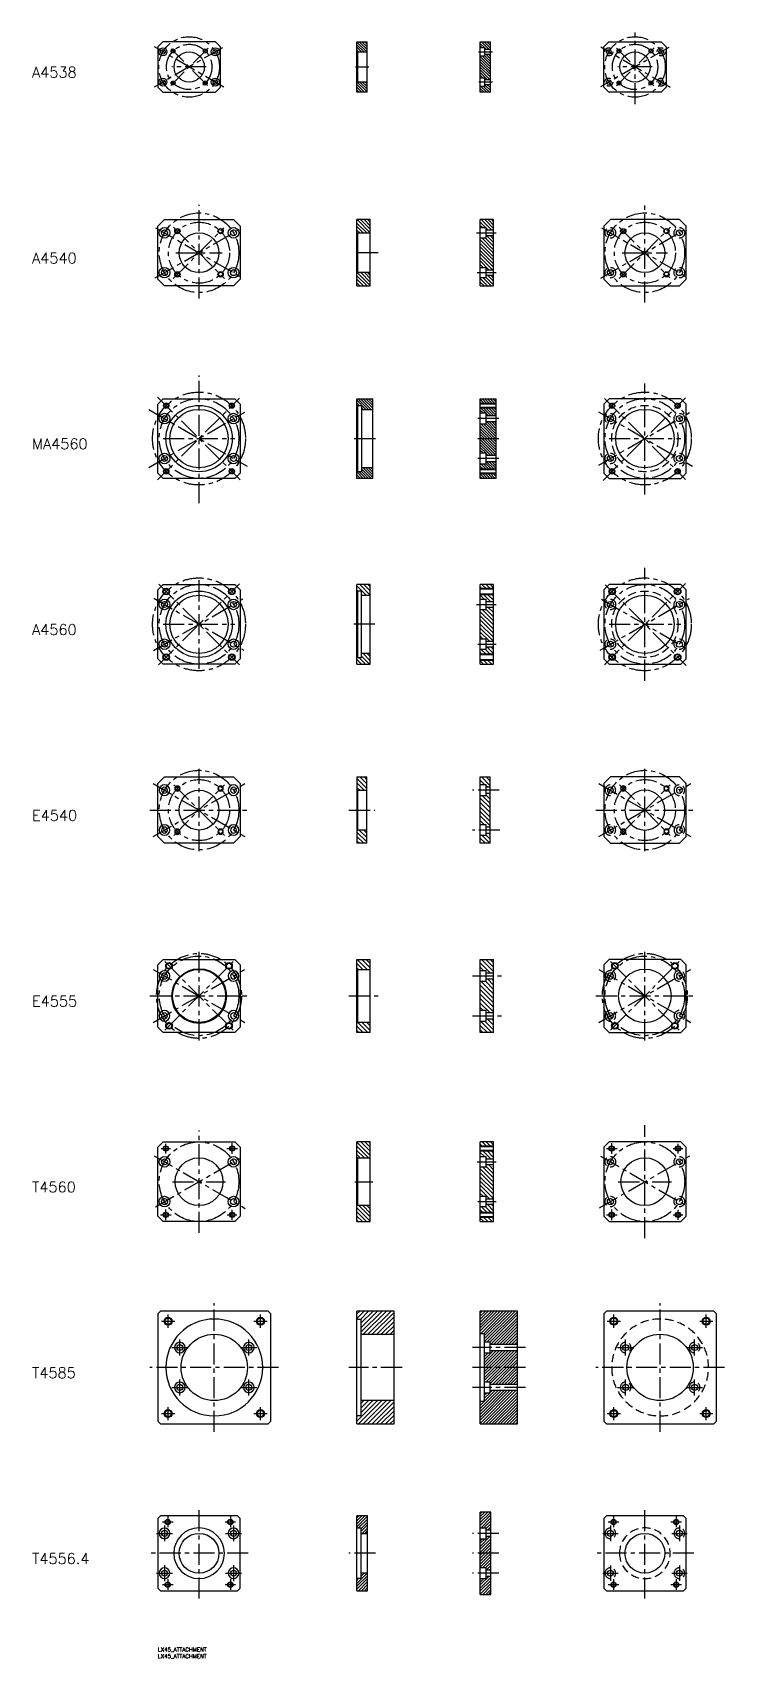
# Model space of a CAD drawing. Extents: x -94 to 427, y -8 to 1217.
import ezdxf

# ---------------------------------------------------------------- set-up
doc = ezdxf.new("R2010")
doc.units = 0
doc.header["$LTSCALE"] = 0.5
doc.linetypes.add('CENTER', pattern=[50.8, 31.75, -6.35, 6.35, -6.35])
doc.linetypes.add('DASHED', pattern=[19.05, 12.7, -6.35])
for name, color, linetype in [('MSM_CENTER', 1, 'CENTER'), ('MSM_CONTINUOUS', 7, 'CONTINUOUS'), ('MSM_DASHED', 4, 'DASHED'), ('MSM_NARROW', 5, 'CONTINUOUS'), ('MSM_PART_NUMBER', 7, 'CONTINUOUS')]:
    doc.layers.add(name, color=color, linetype=linetype)
doc.styles.get("Standard").update_dxf_attribs({"font": 'txt.shx', "height": 5, "bigfont": 'bigfont.shx'})

# ---------------------------------------------------------------- blocks, each defined once
blk = doc.blocks.new('*U149')
at = {"layer": 'MSM_PART_NUMBER'}
blk.add_text('LX45_ATTACHMENT', height=3, dxfattribs=at).set_placement((0, -3))
blk = doc.blocks.new('*U150')
at = {"layer": 'MSM_PART_NUMBER'}
blk.add_text('LX45_ATTACHMENT', height=3, dxfattribs=at).set_placement((0, -8))
blk = doc.blocks.new('*U151')
at = {"layer": 'MSM_PART_NUMBER'}
blk.add_text('A4538', height=8, dxfattribs=at).set_placement((-94.8, 1183))
blk = doc.blocks.new('*U152')
at = {"layer": 'MSM_PART_NUMBER'}
blk.add_text('A4540', height=8, dxfattribs=at).set_placement((-94.8, 1043))
blk = doc.blocks.new('*U153')
at = {"layer": 'MSM_PART_NUMBER'}
blk.add_text('MA4560', height=8, dxfattribs=at).set_placement((-94.8, 903))
blk = doc.blocks.new('*U154')
at = {"layer": 'MSM_PART_NUMBER'}
blk.add_text('E4540', height=8, dxfattribs=at).set_placement((-94.8, 623))
blk = doc.blocks.new('*U155')
at = {"layer": 'MSM_PART_NUMBER'}
blk.add_text('A4560', height=8, dxfattribs=at).set_placement((-94.8, 763))
blk = doc.blocks.new('*U156')
at = {"layer": 'MSM_PART_NUMBER'}
blk.add_text('E4555', height=8, dxfattribs=at).set_placement((-94.8, 483))
blk = doc.blocks.new('*U157')
at = {"layer": 'MSM_PART_NUMBER'}
blk.add_text('T4560', height=8, dxfattribs=at).set_placement((-94.8, 343))
blk = doc.blocks.new('*U158')
at = {"layer": 'MSM_PART_NUMBER'}
blk.add_text('T4585', height=8, dxfattribs=at).set_placement((-94.8, 203))
blk = doc.blocks.new('*U159')
at = {"layer": 'MSM_PART_NUMBER'}
blk.add_text('T4556.4', height=8, dxfattribs=at).set_placement((-94.8, 63))

msp = doc.modelspace()

# ---------------------------------------------------------------- linework, layer by layer
at = {"layer": 'MSM_CENTER'}
for p, q in [((359.6, 1163), (359.6, 1217)), ((48.6, 1205.5), (-2.8, 1175.8)), ((49.7, 1175.9), (-2.6, 1206.1)), ((37.8, 1205.2), (9.7, 1177.1)), ((37.4, 1177.1), (9.9, 1204.7)), ((241.5, 1202.4), (252.1, 1202.4)), ((385.1, 1205.7), (333.6, 1176)), ((386.4, 1175.5), (333.7, 1205.9)), ((374, 1205.4), (345.5, 1176.9)), ((373.8, 1176.8), (345.5, 1205.1)), ((36.5, 1191), (10.6, 1191)), ((148.9, 1191), (159.1, 1191)), ((372.5, 1191), (346.6, 1191)), ((252.1, 1179.6), (241.9, 1179.6)), ((31, 1016.5), (31, 1087)), ((367, 1013.5), (367, 1088.5)), ((-2, 1032), (62.8, 1069.4)), ((-1.8, 1069.9), (62.9, 1032.6)), ((11.5, 1031.5), (49.7, 1069.7)), ((11.8, 1070.2), (50.2, 1031.7)), ((240, 1066), (255, 1066)), ((333.7, 1031.8), (399.3, 1069.7)), ((334.2, 1069.9), (400.1, 1031.9)), ((347.7, 1070.2), (385.7, 1032.2)), ((347.7, 1031.7), (386.2, 1070.2)), ((13.5, 1051), (48.5, 1051)), ((166, 1051), (148, 1051)), ((350, 1051), (384, 1051)), ((240.5, 1036), (255, 1036)), ((31, 862.3), (31, 958.4)), ((367, 868.8), (367, 952.5)), ((-6.7, 932.8), (67.2, 890.1)), ((-0.2, 942.2), (62, 880)), ((-0.2, 879.8), (61.5, 941.5)), ((335.5, 879.5), (397.7, 941.8)), ((336.7, 941.2), (397.7, 880.2)), ((-6.7, 889.2), (65.5, 930.9)), ((257, 926), (240.5, 926)), ((332.1, 931.2), (402.8, 890.3)), ((332.2, 890.9), (400.7, 930.5)), ((4, 911), (58, 911)), ((148, 911), (164.3, 911)), ((241, 911), (257.3, 911)), ((340, 911), (394, 911)), ((257, 896), (240, 896)), ((367, 728.5), (367, 813.5)), ((0.5, 740.5), (61.5, 801.5)), ((0.8, 801.2), (61.5, 740.5)), ((31, 737.5), (31, 805)), ((336.5, 740.5), (397.7, 801.8)), ((337.2, 800.8), (398, 740)), ((-3.2, 751.3), (64.1, 790.1)), ((-3, 790.6), (64.7, 751.6)), ((240, 786), (255, 786)), ((333.2, 751.5), (400.6, 790.4)), ((334.2, 789.9), (399.7, 752.1)), ((4, 771), (58, 771)), ((163.6, 771), (145.3, 771)), ((340, 771), (394, 771)), ((241, 756), (255, 756)), ((31, 600), (31, 662)), ((367, 600), (367, 662)), ((-3.6, 651), (65.6, 611)), ((-3.6, 611), (65.6, 651)), ((11.9, 611.9), (50.1, 650.1)), ((11.9, 650.1), (50.1, 611.9)), ((332.4, 651), (401.6, 611)), ((332.4, 611), (401.6, 651)), ((347.9, 611.9), (386.1, 650.1)), ((347.9, 650.1), (386.1, 611.9)), ((257.2, 646), (237, 646)), ((-6, 631), (68, 631)), ((144, 631), (163.5, 631)), ((330, 631), (404, 631)), ((257.8, 616), (237, 616)), ((5.2, 465.2), (56.8, 516.8)), ((5.2, 516.8), (56.8, 465.2)), ((31, 457.5), (31, 524.5)), ((341.2, 516.8), (392.8, 465.2)), ((341.2, 465.2), (392.8, 516.8)), ((367, 457.5), (367, 524.5)), ((-3.6, 511), (65.6, 471)), ((-3.6, 471), (65.6, 511)), ((237, 506), (259, 506)), ((332.4, 471), (401.6, 511)), ((332.4, 511), (401.6, 471)), ((-6, 491), (68, 491)), ((144, 491), (166, 491)), ((330, 491), (404, 491)), ((237, 476), (259, 476)), ((367, 308.5), (367, 393.5)), ((31, 312.5), (31, 389.5)), ((56, 372), (56, 380)), ((342, 372), (342, 380)), ((-2.9, 370.6), (65.9, 330.8)), ((-1.8, 332.1), (63, 369.4)), ((2.4, 376), (9.6, 376)), ((6, 372.3), (6, 379.6)), ((52, 376), (60, 376)), ((332.7, 331.2), (400.9, 370.6)), ((333.6, 370.3), (399.5, 332.2)), ((338, 376), (346, 376)), ((388.3, 376), (395.6, 376)), ((392, 372.3), (392, 379.6)), ((240.5, 366), (255, 366)), ((11, 351), (51, 351)), ((148.5, 351), (162, 351)), ((347, 351), (387, 351)), ((241, 336), (255, 336)), ((2, 326), (10, 326)), ((6, 322), (6, 330)), ((52.3, 326), (59.6, 326)), ((56, 322.3), (56, 329.7)), ((338, 326), (346, 326)), ((342, 322), (342, 330)), ((388.3, 326), (395.6, 326)), ((392, 322.3), (392, 329.7)), ((42.5, 162.5), (42.5, 259.5)), ((378.5, 162.5), (378.5, 259.5)), ((2.7, 245.8), (12.7, 245.8)), ((7.7, 240.8), (7.7, 250.8)), ((72.3, 245.8), (82.3, 245.8)), ((77.3, 240.8), (77.3, 250.8)), ((338.7, 245.8), (348.7, 245.8)), ((343.7, 240.8), (343.7, 250.8)), ((408.3, 245.8), (418.3, 245.8)), ((413.3, 240.8), (413.3, 250.8)), ((10.5, 226), (22.5, 226)), ((16.5, 220), (16.5, 232)), ((62.5, 226), (74.5, 226)), ((68.5, 220), (68.5, 232)), ((277, 226), (237, 226)), ((346.5, 226), (358.5, 226)), ((352.5, 220), (352.5, 232)), ((398.5, 226), (410.5, 226)), ((404.5, 220), (404.5, 232)), ((91, 211), (-6, 211)), ((184, 211), (144, 211)), ((277, 211), (237, 211)), ((427, 211), (330, 211)), ((16.5, 190), (16.5, 202)), ((68.5, 190), (68.5, 202)), ((352.5, 190), (352.5, 202)), ((404.5, 190), (404.5, 202)), ((10.5, 196), (22.5, 196)), ((62.5, 196), (74.5, 196)), ((277, 196), (237, 196)), ((346.5, 196), (358.5, 196)), ((398.5, 196), (410.5, 196)), ((2.7, 176.2), (12.7, 176.2)), ((7.7, 171.2), (7.7, 181.2)), ((72.3, 176.2), (82.3, 176.2)), ((77.3, 171.2), (77.3, 181.2)), ((338.7, 176.2), (348.7, 176.2)), ((343.7, 171.2), (343.7, 181.2)), ((408.3, 176.2), (418.3, 176.2)), ((413.3, 171.2), (413.3, 181.2)), ((7.4, 98.6), (7.4, 90.6)), ((31, 36.8), (31, 105.2)), ((54.6, 98.6), (54.6, 90.6)), ((343.4, 98.6), (343.4, 90.6)), ((367, 36.8), (367, 105.2)), ((390.6, 98.6), (390.6, 90.6)), ((-1, 86), (11, 86)), ((3.4, 94.6), (11.4, 94.6)), ((5, 92), (5, 80)), ((50.6, 94.6), (58.6, 94.6)), ((51, 86), (63, 86)), ((57, 92), (57, 80)), ((257, 86), (237, 86)), ((335.2, 86), (346.8, 86)), ((339.4, 94.6), (347.4, 94.6)), ((341, 91.8), (341, 80.2)), ((386.6, 94.6), (394.6, 94.6)), ((387.2, 86), (398.8, 86)), ((393, 91.8), (393, 80.2)), ((68, 71), (-6, 71)), ((5, 62), (5, 50)), ((57, 62), (57, 50)), ((164, 71), (144, 71)), ((257, 71), (237, 71)), ((404, 71), (330, 71)), ((341, 61.8), (341, 50.2)), ((393, 61.8), (393, 50.2)), ((-1, 56), (11, 56)), ((7.4, 51.4), (7.4, 43.4)), ((51, 56), (63, 56)), ((54.6, 51.4), (54.6, 43.4)), ((257, 56), (237, 56)), ((335.2, 56), (346.8, 56)), ((343.4, 51.4), (343.4, 43.4)), ((387.2, 56), (398.8, 56)), ((390.6, 51.4), (390.6, 43.4)), ((3.4, 47.4), (11.4, 47.4)), ((50.6, 47.4), (58.6, 47.4)), ((339.4, 47.4), (347.4, 47.4)), ((386.6, 47.4), (394.6, 47.4))]:
    msp.add_line(p, q, dxfattribs=at)
for centre, radius in [((23.6, 1191), 22.8), ((359.6, 1191), 22.8), ((23.6, 1191), 17.1), ((359.6, 1191), 17.1), ((31, 1051), 30), ((367, 1051), 30), ((31, 1051), 23), ((367, 1051), 23), ((31, 911), 35), ((367, 911), 35), ((31, 911), 30), ((367, 911), 30), ((31, 771), 35), ((31, 771), 30), ((367, 771), 35), ((367, 771), 30), ((31, 631), 30), ((31, 631), 23), ((367, 631), 30), ((367, 631), 23), ((31, 491), 32), ((31, 491), 30), ((367, 491), 32), ((367, 491), 30), ((31, 351), 30), ((367, 351), 30)]:
    msp.add_circle(centre, radius, dxfattribs=at)
at = {"layer": 'MSM_CONTINUOUS'}
for p, q in [((0, 1206.2), (3.8, 1210)), ((0, 1206.2), (0, 1175.8)), ((43.3, 1210), (3.8, 1210)), ((43.3, 1210), (47.1, 1206.2)), ((47.1, 1175.8), (47.1, 1206.2)), ((150, 1172), (150, 1210)), ((150, 1210), (157.6, 1210)), ((150, 1202.8), (150.4, 1202.4)), ((150.4, 1202.4), (157.6, 1202.4)), ((150.4, 1202.4), (150.4, 1179.6)), ((157.6, 1172), (157.6, 1210)), ((243, 1172), (243, 1210)), ((243, 1210), (250.6, 1210)), ((246.4, 1205.4), (243, 1205.4)), ((246.4, 1199.4), (246.4, 1205.4)), ((250.6, 1204.1), (246.4, 1204.1)), ((250.6, 1172), (250.6, 1210)), ((336, 1206.2), (339.8, 1210)), ((336, 1175.8), (336, 1206.2)), ((339.8, 1210), (379.3, 1210)), ((379.3, 1210), (383.1, 1206.2)), ((383.1, 1206.2), (383.1, 1175.8)), ((243, 1199.4), (246.4, 1199.4)), ((246.4, 1200.7), (250.6, 1200.7)), ((150.4, 1179.6), (150, 1179.2)), ((157.6, 1179.6), (150.4, 1179.6)), ((246.4, 1182.6), (243, 1182.6)), ((243, 1176.6), (246.4, 1176.6)), ((246.4, 1176.6), (246.4, 1182.6)), ((250.6, 1181.3), (246.4, 1181.3)), ((246.4, 1177.9), (250.6, 1177.9)), ((3.8, 1172), (0, 1175.8)), ((3.8, 1172), (43.3, 1172)), ((47.1, 1175.8), (43.3, 1172)), ((157.6, 1172), (150, 1172)), ((250.6, 1172), (243, 1172)), ((339.8, 1172), (336, 1175.8)), ((379.3, 1172), (339.8, 1172)), ((383.1, 1175.8), (379.3, 1172)), ((5, 1076), (0, 1071)), ((0, 1031), (0, 1071)), ((5, 1076), (57, 1076)), ((62, 1071), (57, 1076)), ((62, 1071), (62, 1031)), ((150, 1026), (150, 1076)), ((160, 1076), (150, 1076)), ((150, 1066.5), (150.5, 1066)), ((150.5, 1066), (160, 1066)), ((150.5, 1066), (150.5, 1036)), ((160, 1026), (160, 1076)), ((253, 1076), (243, 1076)), ((243, 1026), (243, 1076)), ((243, 1070), (247.5, 1070)), ((247.5, 1062), (247.5, 1070)), ((247.5, 1068.2), (253, 1068.2)), ((253, 1026), (253, 1076)), ((341, 1076), (336, 1071)), ((336, 1071), (336, 1031)), ((393, 1076), (341, 1076)), ((398, 1071), (393, 1076)), ((398, 1031), (398, 1071)), ((247.5, 1062), (243, 1062)), ((253, 1063.8), (247.5, 1063.8)), ((0, 1031), (5, 1026)), ((57, 1026), (62, 1031)), ((150.5, 1036), (150, 1035.5)), ((160, 1036), (150.5, 1036)), ((243, 1040), (247.5, 1040)), ((247.5, 1032), (243, 1032)), ((247.5, 1032), (247.5, 1040)), ((247.5, 1038.2), (253, 1038.2)), ((253, 1033.8), (247.5, 1033.8)), ((336, 1031), (341, 1026)), ((393, 1026), (398, 1031)), ((57, 1026), (5, 1026)), ((150, 1026), (160, 1026)), ((243, 1026), (253, 1026)), ((341, 1026), (393, 1026)), ((4, 941), (0, 937)), ((0, 885), (0, 937)), ((4, 941), (58, 941)), ((62, 937), (58, 941)), ((62, 937), (62, 885)), ((150, 881), (150, 941)), ((150, 941), (162, 941)), ((150, 936.5), (150.5, 936)), ((150.5, 936), (153.5, 936)), ((150.5, 936), (150.5, 886)), ((153.5, 936), (153.5, 886)), ((153.5, 933), (162, 933)), ((162, 881), (162, 941)), ((243, 881), (243, 941)), ((243, 941), (255, 941)), ((255, 937.3), (243, 937.3)), ((255, 936.8), (243, 936.8)), ((243, 934.7), (255, 934.7)), ((243, 934.2), (255, 934.2)), ((255, 881), (255, 941)), ((340, 941), (336, 937)), ((336, 937), (336, 885)), ((394, 941), (340, 941)), ((398, 937), (394, 941)), ((398, 885), (398, 937)), ((247.5, 930), (243, 930)), ((243, 922), (247.5, 922)), ((247.5, 922), (247.5, 930)), ((255, 928.2), (247.5, 928.2)), ((247.5, 923.8), (255, 923.8)), ((247.5, 900), (243, 900)), ((247.5, 892), (247.5, 900)), ((255, 898.2), (247.5, 898.2)), ((0, 885), (4, 881)), ((58, 881), (62, 885)), ((150.5, 886), (150, 885.5)), ((153.5, 886), (150.5, 886)), ((162, 889), (153.5, 889)), ((243, 892), (247.5, 892)), ((255, 887.8), (243, 887.8)), ((255, 887.3), (243, 887.3)), ((243, 885.2), (255, 885.2)), ((243, 884.7), (255, 884.7)), ((247.5, 893.8), (255, 893.8)), ((336, 885), (340, 881)), ((394, 881), (398, 885)), ((58, 881), (4, 881)), ((162, 881), (150, 881)), ((255, 881), (243, 881)), ((340, 881), (394, 881)), ((4, 801), (0, 797)), ((0, 745), (0, 797)), ((4, 801), (58, 801)), ((62, 797), (58, 801)), ((62, 797), (62, 745)), ((150, 741), (150, 801)), ((160, 801), (150, 801)), ((150, 796.5), (150.5, 796)), ((160, 741), (160, 801)), ((243, 741), (243, 801)), ((253, 801), (243, 801)), ((253, 797.4), (243, 797.4)), ((253, 741), (253, 801)), ((340, 801), (336, 797)), ((336, 797), (336, 745)), ((394, 801), (340, 801)), ((398, 797), (394, 801)), ((398, 745), (398, 797)), ((150.5, 796), (150.5, 746)), ((153.5, 796), (150.5, 796)), ((153.5, 746), (153.5, 796)), ((153.5, 793), (160, 793)), ((243, 794.1), (253, 794.1)), ((243, 790), (247.5, 790)), ((247.5, 782), (247.5, 790)), ((247.5, 788.2), (253, 788.2)), ((247.5, 782), (243, 782)), ((253, 783.7), (247.5, 783.7)), ((243, 760), (247.5, 760)), ((247.5, 752), (247.5, 760)), ((160, 749), (153.5, 749)), ((247.5, 752), (243, 752)), ((253, 747.9), (243, 747.9)), ((247.5, 758.2), (253, 758.2)), ((253, 753.8), (247.5, 753.8)), ((0, 745), (4, 741)), ((58, 741), (4, 741)), ((58, 741), (62, 745)), ((150.5, 746), (150, 745.5)), ((150, 741), (160, 741)), ((150.5, 746), (153.5, 746)), ((243, 744.6), (253, 744.6)), ((243, 741), (253, 741)), ((336, 745), (340, 741)), ((340, 741), (394, 741)), ((394, 741), (398, 745)), ((5, 656), (0, 651)), ((0, 611), (0, 651)), ((5, 656), (57, 656)), ((62, 651), (57, 656)), ((62, 651), (62, 611)), ((150, 656), (157.5, 656)), ((150, 656), (150, 606)), ((157.5, 606), (157.5, 656)), ((243, 606), (243, 656)), ((243, 656), (250.5, 656)), ((247.5, 650), (243, 650)), ((247.5, 642), (247.5, 650)), ((250.5, 606), (250.5, 656)), ((341, 656), (336, 651)), ((336, 651), (336, 611)), ((393, 656), (341, 656)), ((398, 651), (393, 656)), ((398, 611), (398, 651)), ((150, 646.5), (150.5, 646)), ((150.5, 646), (150.5, 616)), ((150.5, 646), (157.5, 646)), ((243, 642), (247.5, 642)), ((250.5, 648.2), (247.5, 648.2)), ((247.5, 643.7), (250.5, 643.7)), ((150.5, 616), (150, 615.5)), ((157.5, 616), (150.5, 616)), ((247.5, 620), (243, 620)), ((247.5, 612), (247.5, 620)), ((250.5, 618.2), (247.5, 618.2)), ((247.5, 613.7), (250.5, 613.7)), ((0, 611), (5, 606)), ((57, 606), (5, 606)), ((57, 606), (62, 611)), ((157.5, 606), (150, 606)), ((243, 612), (247.5, 612)), ((250.5, 606), (243, 606)), ((336, 611), (341, 606)), ((341, 606), (393, 606)), ((393, 606), (398, 611)), ((4, 518.5), (0, 514.5)), ((4, 518.5), (58, 518.5)), ((62, 514.5), (58, 518.5)), ((150, 463.5), (150, 518.5)), ((150, 518.5), (160, 518.5)), ((160, 463.5), (160, 518.5)), ((243, 518.5), (253, 518.5)), ((243, 463.5), (243, 518.5)), ((253, 463.5), (253, 518.5)), ((340, 518.5), (336, 514.5)), ((394, 518.5), (340, 518.5)), ((398, 514.5), (394, 518.5)), ((0, 467.5), (0, 514.5)), ((62, 514.5), (62, 467.5)), ((150, 511.5), (150.5, 511)), ((150.5, 511), (150.5, 471)), ((150.5, 511), (160, 511)), ((247.5, 510), (243, 510)), ((247.5, 502), (247.5, 510)), ((253, 508.2), (247.5, 508.2)), ((247.5, 503.8), (253, 503.8)), ((336, 514.5), (336, 467.5)), ((398, 467.5), (398, 514.5)), ((243, 502), (247.5, 502)), ((247.5, 480), (243, 480)), ((247.5, 472), (247.5, 480)), ((253, 478.2), (247.5, 478.2)), ((0, 467.5), (4, 463.5)), ((58, 463.5), (62, 467.5)), ((150.5, 471), (150, 470.5)), ((160, 471), (150.5, 471)), ((243, 472), (247.5, 472)), ((247.5, 473.7), (253, 473.7)), ((336, 467.5), (340, 463.5)), ((394, 463.5), (398, 467.5)), ((58, 463.5), (4, 463.5)), ((160, 463.5), (150, 463.5)), ((253, 463.5), (243, 463.5)), ((340, 463.5), (394, 463.5)), ((4, 381), (0, 377)), ((4, 381), (58, 381)), ((62, 377), (58, 381)), ((150, 321), (150, 381)), ((160, 381), (150, 381)), ((160, 321), (160, 381)), ((253, 381), (243, 381)), ((243, 321), (243, 381)), ((253, 321), (253, 381)), ((340, 381), (336, 377)), ((394, 381), (340, 381)), ((398, 377), (394, 381)), ((0, 325), (0, 377)), ((62, 377), (62, 325)), ((150, 369.5), (150.5, 369)), ((150.5, 369), (160, 369)), ((150.5, 369), (150.5, 333)), ((253, 377.3), (243, 377.3)), ((243, 374.7), (253, 374.7)), ((243, 370), (247.5, 370)), ((247.5, 362), (247.5, 370)), ((247.5, 368.2), (253, 368.2)), ((336, 377), (336, 325)), ((398, 325), (398, 377)), ((247.5, 362), (243, 362)), ((253, 363.7), (247.5, 363.7)), ((150.5, 333), (150, 332.5)), ((160, 333), (150.5, 333)), ((243, 340), (247.5, 340)), ((247.5, 332), (243, 332)), ((247.5, 332), (247.5, 340)), ((247.5, 338.2), (253, 338.2)), ((253, 333.7), (247.5, 333.7)), ((0, 325), (4, 321)), ((58, 321), (4, 321)), ((58, 321), (62, 325)), ((150, 321), (160, 321)), ((253, 327.3), (243, 327.3)), ((243, 324.7), (253, 324.7)), ((243, 321), (253, 321)), ((336, 325), (340, 321)), ((340, 321), (394, 321)), ((394, 321), (398, 325)), ((2, 253.5), (0, 251.5)), ((0, 251.5), (0, 170.5)), ((83, 253.5), (2, 253.5)), ((85, 251.5), (83, 253.5)), ((85, 170.5), (85, 251.5)), ((178, 253.5), (150, 253.5)), ((150, 168.5), (150, 253.5)), ((150, 247.5), (153, 247.5)), ((153, 247.5), (153, 174.5)), ((178, 168.5), (178, 253.5)), ((271, 253.5), (243, 253.5)), ((243, 168.5), (243, 253.5)), ((271, 168.5), (271, 253.5)), ((338, 253.5), (336, 251.5)), ((336, 251.5), (336, 170.5)), ((419, 253.5), (338, 253.5)), ((421, 251.5), (419, 253.5)), ((421, 170.5), (421, 251.5)), ((153, 236), (178, 236)), ((243, 236.7), (246, 236.7)), ((246, 236.7), (246, 185.3)), ((250.5, 230), (246, 230)), ((246, 222), (250.5, 222)), ((250.5, 222), (250.5, 230)), ((271, 228.2), (250.5, 228.2)), ((250.5, 223.8), (271, 223.8)), ((250.5, 200), (246, 200)), ((250.5, 192), (250.5, 200)), ((271, 198.2), (250.5, 198.2)), ((178, 186), (153, 186)), ((246, 185.3), (243, 185.3)), ((246, 192), (250.5, 192)), ((250.5, 193.8), (271, 193.8)), ((153, 174.5), (150, 174.5)), ((0, 170.5), (2, 168.5)), ((2, 168.5), (83, 168.5)), ((83, 168.5), (85, 170.5)), ((150, 168.5), (178, 168.5)), ((243, 168.5), (271, 168.5)), ((336, 170.5), (338, 168.5)), ((338, 168.5), (419, 168.5)), ((419, 168.5), (421, 170.5)), ((2, 99.2), (0, 97.2)), ((60, 99.2), (2, 99.2)), ((62, 97.2), (60, 99.2)), ((150, 42.8), (150, 99.2)), ((158, 99.2), (150, 99.2)), ((158, 42.8), (158, 99.2)), ((243, 40), (243, 102)), ((251, 102), (243, 102)), ((251, 40), (251, 102)), ((338, 99.2), (336, 97.2)), ((396, 99.2), (338, 99.2)), ((398, 97.2), (396, 99.2)), ((0, 97.2), (0, 44.8)), ((62, 44.8), (62, 97.2)), ((150, 90.1), (153, 90.1)), ((153, 90.1), (153, 51.9)), ((153, 86), (158, 86)), ((247.5, 90), (243, 90)), ((247.5, 82), (247.5, 90)), ((251, 88.3), (247.5, 88.3)), ((336, 97.2), (336, 44.8)), ((398, 44.8), (398, 97.2)), ((243, 82), (247.5, 82)), ((247.5, 83.8), (251, 83.8)), ((153, 51.9), (150, 51.9)), ((158, 56), (153, 56)), ((247.5, 60), (243, 60)), ((243, 52), (247.5, 52)), ((247.5, 52), (247.5, 60)), ((251, 58.3), (247.5, 58.3)), ((247.5, 53.8), (251, 53.8)), ((0, 44.8), (2, 42.8)), ((2, 42.8), (60, 42.8)), ((60, 42.8), (62, 44.8)), ((150, 42.8), (158, 42.8)), ((243, 40), (251, 40)), ((336, 44.8), (338, 42.8)), ((338, 42.8), (396, 42.8)), ((396, 42.8), (398, 44.8))]:
    msp.add_line(p, q, dxfattribs=at)
for centre, radius in [((3.8, 1202.4), 3.04), ((3.8, 1202.4), 1.71), ((11.5, 1203.1), 1.23), ((23.6, 1191), 11.4), ((35.7, 1203.1), 1.23), ((43.3, 1202.4), 3.04), ((43.3, 1202.4), 1.71), ((339.8, 1202.4), 1.71), ((347.5, 1203.1), 1.23), ((359.6, 1191), 11.4), ((371.7, 1203.1), 1.23), ((379.3, 1202.4), 1.71), ((3.8, 1179.6), 3.04), ((3.8, 1179.6), 1.71), ((11.5, 1178.9), 1.23), ((35.7, 1178.9), 1.23), ((43.3, 1179.6), 3.04), ((43.3, 1179.6), 1.71), ((339.8, 1179.6), 1.71), ((347.5, 1178.9), 1.23), ((371.7, 1178.9), 1.23), ((379.3, 1179.6), 1.71), ((5, 1066), 4), ((5, 1066), 2.25), ((14.7, 1067.3), 1.62), ((31, 1051), 15), ((47.3, 1067.3), 1.62), ((57, 1066), 4), ((57, 1066), 2.25), ((341, 1066), 2.25), ((350.7, 1067.3), 1.62), ((367, 1051), 15), ((383.3, 1067.3), 1.62), ((393, 1066), 2.25), ((5, 1036), 4), ((5, 1036), 2.25), ((14.7, 1034.7), 1.62), ((47.3, 1034.7), 1.62), ((57, 1036), 4), ((57, 1036), 2.25), ((341, 1036), 2.25), ((350.7, 1034.7), 1.62), ((383.3, 1034.7), 1.62), ((393, 1036), 2.25), ((6.3, 935.7), 1.62), ((31, 911), 25), ((31, 911), 22), ((55.7, 935.7), 1.62), ((342.3, 935.7), 1.62), ((367, 911), 22), ((391.7, 935.7), 1.62), ((5, 926), 4), ((5, 926), 2.25), ((57, 926), 4), ((57, 926), 2.25), ((341, 926), 2.25), ((393, 926), 2.25), ((5, 896), 4), ((5, 896), 2.25), ((57, 896), 4), ((57, 896), 2.25), ((341, 896), 2.25), ((393, 896), 2.25), ((6.3, 886.3), 1.62), ((55.7, 886.3), 1.62), ((342.3, 886.3), 1.62), ((391.7, 886.3), 1.62), ((6.3, 795.7), 2.07), ((55.7, 795.7), 2.07), ((342.3, 795.7), 2.07), ((391.7, 795.7), 2.07), ((5, 786), 4), ((5, 786), 2.25), ((31, 771), 25), ((31, 771), 22), ((57, 786), 4), ((57, 786), 2.25), ((341, 786), 2.25), ((367, 771), 22), ((393, 786), 2.25), ((5, 756), 4), ((57, 756), 4), ((5, 756), 2.25), ((6.3, 746.3), 2.07), ((55.7, 746.3), 2.07), ((57, 756), 2.25), ((341, 756), 2.25), ((342.3, 746.3), 2.07), ((391.7, 746.3), 2.07), ((393, 756), 2.25), ((14.7, 647.3), 1.62), ((31, 631), 15), ((47.3, 647.3), 1.62), ((350.7, 647.3), 1.62), ((383.3, 647.3), 1.62), ((14.7, 614.7), 1.62), ((47.3, 614.7), 1.62), ((350.7, 614.7), 1.62), ((383.3, 614.7), 1.62), ((8.4, 513.6), 2.07), ((53.6, 513.6), 2.07), ((344.4, 513.6), 2.07), ((389.6, 513.6), 2.07), ((31.1, 490.9), 20.6), ((31, 491), 20), ((8.4, 468.4), 2.07), ((53.6, 468.4), 2.07), ((344.4, 468.4), 2.07), ((389.6, 468.4), 2.07), ((5, 366), 4), ((5, 366), 2.25), ((6, 376), 1.62), ((31, 351), 18), ((57, 366), 4), ((56, 376), 1.62), ((57, 366), 2.25), ((341, 366), 2.25), ((342, 376), 1.62), ((367, 351), 18), ((392, 376), 1.62), ((393, 366), 2.25), ((5, 336), 4), ((5, 336), 2.25), ((57, 336), 4), ((57, 336), 2.25), ((341, 336), 2.25), ((393, 336), 2.25), ((6, 326), 1.62), ((56, 326), 1.62), ((342, 326), 1.62), ((392, 326), 1.62), ((7.7, 245.8), 2.46), ((77.3, 245.8), 2.46), ((343.7, 245.8), 2.46), ((413.3, 245.8), 2.46), ((42.5, 211), 25), ((378.5, 211), 25), ((16.5, 226), 2.25), ((68.5, 226), 2.25), ((352.5, 226), 2.25), ((404.5, 226), 2.25), ((16.5, 196), 2.25), ((68.5, 196), 2.25), ((352.5, 196), 2.25), ((404.5, 196), 2.25), ((7.7, 176.2), 2.46), ((77.3, 176.2), 2.46), ((343.7, 176.2), 2.46), ((413.3, 176.2), 2.46), ((5, 86), 2.25), ((7.4, 94.6), 1.62), ((31, 71), 15), ((54.6, 94.6), 1.62), ((57, 86), 2.25), ((341, 86), 2.25), ((343.4, 94.6), 1.62), ((367, 71), 15), ((390.6, 94.6), 1.62), ((393, 86), 2.25), ((5, 56), 2.25), ((7.4, 47.4), 1.62), ((54.6, 47.4), 1.62), ((57, 56), 2.25), ((341, 56), 2.25), ((343.4, 47.4), 1.62), ((390.6, 47.4), 1.62), ((393, 56), 2.25)]:
    msp.add_circle(centre, radius, dxfattribs=at)
at = {"layer": 'MSM_CONTINUOUS', "extrusion": (0, 0, -1)}
for centre, radius in [((-5, 646), 4), ((-57, 646), 4), ((-5, 646), 2.25), ((-57, 646), 2.25), ((-341, 646), 2.25), ((-367, 631), 15), ((-393, 646), 2.25), ((-5, 616), 4), ((-5, 616), 2.25), ((-57, 616), 4), ((-57, 616), 2.25), ((-341, 616), 2.25), ((-393, 616), 2.25), ((-5, 506), 4), ((-5, 506), 2.25), ((-57, 506), 4), ((-57, 506), 2.25), ((-341, 506), 2.25), ((-367, 491), 20), ((-393, 506), 2.25), ((-5, 476), 4), ((-5, 476), 2.25), ((-57, 476), 4), ((-57, 476), 2.25), ((-341, 476), 2.25), ((-393, 476), 2.25), ((-42.5, 211), 36.5), ((-16.5, 226), 4), ((-68.5, 226), 4), ((-16.5, 196), 4), ((-68.5, 196), 4), ((-5, 86), 4), ((-31, 71), 19.1), ((-57, 86), 4), ((-5, 56), 4), ((-57, 56), 4)]:
    msp.add_circle(centre, radius, dxfattribs=at)
at = {"layer": 'MSM_DASHED'}
for centre, radius in [((339.8, 1202.4), 3.04), ((379.3, 1202.4), 3.04), ((339.8, 1179.6), 3.04), ((379.3, 1179.6), 3.04), ((341, 1066), 4), ((393, 1066), 4), ((341, 1036), 4), ((393, 1036), 4), ((367, 911), 25), ((341, 926), 4), ((393, 926), 4), ((341, 896), 4), ((393, 896), 4), ((341, 786), 4), ((367, 771), 25), ((393, 786), 4), ((341, 756), 4), ((393, 756), 4), ((341, 366), 4), ((393, 366), 4), ((341, 336), 4), ((393, 336), 4)]:
    msp.add_circle(centre, radius, dxfattribs=at)
at = {"layer": 'MSM_DASHED', "extrusion": (0, 0, -1)}
for centre, radius in [((-341, 646), 4), ((-393, 646), 4), ((-341, 616), 4), ((-393, 616), 4), ((-341, 506), 4), ((-393, 506), 4), ((-341, 476), 4), ((-393, 476), 4), ((-378.5, 211), 36.5), ((-352.5, 226), 4), ((-404.5, 226), 4), ((-352.5, 196), 4), ((-404.5, 196), 4), ((-341, 86), 4), ((-367, 71), 19.1), ((-393, 86), 4), ((-341, 56), 4), ((-393, 56), 4)]:
    msp.add_circle(centre, radius, dxfattribs=at)
at = {"layer": 'MSM_NARROW'}
for p, q in [((157.4, 1202.4), (150, 1209.8)), ((155.4, 1202.4), (150, 1207.8)), ((153.4, 1202.4), (150, 1205.8)), ((151.4, 1202.4), (150, 1203.8)), ((157.6, 1204.2), (151.8, 1210)), ((157.6, 1206.2), (153.8, 1210)), ((157.6, 1208.2), (155.8, 1210)), ((246.4, 1205.4), (243, 1208.8)), ((244.4, 1205.4), (243, 1206.8)), ((249.7, 1204.1), (243.8, 1210)), ((250.6, 1205.2), (245.8, 1210)), ((247.7, 1204.1), (246.4, 1205.4)), ((250.6, 1207.2), (247.8, 1210)), ((250.6, 1209.2), (249.8, 1210)), ((250.6, 1191.2), (243, 1198.8)), ((250.6, 1189.2), (243, 1196.8)), ((250.6, 1187.2), (243, 1194.8)), ((250.6, 1185.2), (243, 1192.8)), ((250.6, 1183.2), (243, 1190.8)), ((250.5, 1181.3), (243, 1188.8)), ((250.6, 1193.2), (244.4, 1199.4)), ((250.6, 1195.2), (246.4, 1199.4)), ((250.6, 1197.2), (247.1, 1200.7)), ((250.6, 1199.2), (249.1, 1200.7)), ((155.8, 1172), (150, 1177.7)), ((157.6, 1172.2), (150.3, 1179.5)), ((157.6, 1174.2), (152.2, 1179.6)), ((157.6, 1176.2), (154.2, 1179.6)), ((157.6, 1178.2), (156.2, 1179.6)), ((248.5, 1181.3), (243, 1186.8)), ((245.1, 1182.6), (243, 1184.8)), ((243.1, 1182.6), (243, 1182.8)), ((247.8, 1172), (243.2, 1176.6)), ((249.8, 1172), (245.2, 1176.6)), ((246.5, 1181.3), (246.4, 1181.3)), ((250.6, 1173.2), (246.4, 1177.3)), ((250.6, 1175.2), (247.9, 1177.9)), ((250.6, 1177.2), (249.9, 1177.9)), ((153.8, 1172), (150, 1175.7)), ((151.8, 1172), (150, 1173.7)), ((245.8, 1172), (243, 1174.8)), ((243.8, 1172), (243, 1172.8)), ((157.4, 1066), (150, 1073.4)), ((154.7, 1066), (150, 1070.7)), ((152.1, 1066), (150, 1068.1)), ((160, 1066.1), (150.1, 1076)), ((160, 1068.7), (152.7, 1076)), ((160, 1071.4), (155.4, 1076)), ((160, 1074), (158, 1076)), ((247, 1070), (243, 1074)), ((244.3, 1070), (243, 1071.3)), ((251.4, 1068.2), (243.6, 1076)), ((253, 1069.3), (246.3, 1076)), ((248.7, 1068.2), (247.5, 1069.5)), ((253, 1071.9), (248.9, 1076)), ((253, 1074.6), (251.6, 1076)), ((253, 1050.7), (243, 1060.7)), ((253, 1048), (243, 1058)), ((253, 1045.4), (243, 1055.4)), ((253, 1053.3), (244.3, 1062)), ((253, 1056), (247, 1062)), ((253, 1058.7), (247.9, 1063.8)), ((253, 1061.3), (250.6, 1063.8)), ((253, 1042.7), (243, 1052.7)), ((253, 1040.1), (243, 1050.1)), ((252.2, 1038.2), (243, 1047.4)), ((249.5, 1038.2), (243, 1044.8)), ((245.1, 1040), (243, 1042.1)), ((157.6, 1026), (150, 1033.6)), ((155, 1026), (150, 1031)), ((160, 1026.3), (150.4, 1035.9)), ((160, 1028.9), (152.9, 1036)), ((160, 1031.6), (155.6, 1036)), ((160, 1034.2), (158.2, 1036)), ((248.5, 1026), (243, 1031.5)), ((251.2, 1026), (245.2, 1032)), ((253, 1026.8), (247.5, 1032.3)), ((253, 1029.5), (248.7, 1033.8)), ((253, 1032.1), (251.4, 1033.8)), ((152.3, 1026), (150, 1028.3)), ((245.9, 1026), (243, 1028.9)), ((243.2, 1026), (243, 1026.2)), ((156.8, 933), (150, 939.8)), ((151.8, 936), (150, 937.8)), ((158.8, 933), (150.8, 941)), ((160.8, 933), (152.8, 941)), ((154.8, 933), (153.5, 934.3)), ((162, 933.8), (154.8, 941)), ((162, 935.8), (156.8, 941)), ((162, 937.8), (158.8, 941)), ((162, 939.8), (160.8, 941)), ((246.5, 936.8), (243, 940.3)), ((244.5, 936.8), (243, 938.3)), ((247.3, 930), (243, 934.3)), ((245.3, 930), (243, 932.3)), ((248.5, 936.8), (244.3, 941)), ((251.1, 928.2), (244.6, 934.7)), ((250.5, 936.8), (246.3, 941)), ((253.1, 928.2), (246.6, 934.7)), ((252.5, 936.8), (248.3, 941)), ((255, 928.3), (248.6, 934.7)), ((254.5, 936.8), (250.3, 941)), ((255, 930.3), (250.6, 934.7)), ((255, 938.3), (252.3, 941)), ((255, 932.3), (252.6, 934.7)), ((255, 940.4), (254.4, 941)), ((255, 934.3), (254.6, 934.7)), ((243.3, 930), (243, 930.3)), ((255, 908.3), (243, 920.3)), ((255, 910.3), (243.3, 922)), ((255, 912.3), (245.3, 922)), ((255, 914.3), (247.3, 922)), ((249.1, 928.2), (247.5, 929.8)), ((255, 916.3), (247.6, 923.8)), ((255, 918.3), (249.6, 923.8)), ((255, 920.3), (251.6, 923.8)), ((255, 922.3), (253.6, 923.8)), ((255, 906.3), (243, 918.3)), ((255, 904.3), (243, 916.3)), ((255, 902.3), (243, 914.3)), ((255, 900.3), (243, 912.3)), ((255, 898.3), (243, 910.3)), ((253, 898.2), (243, 908.3)), ((251, 898.2), (243, 906.3)), ((247.3, 900), (243, 904.3)), ((245.3, 900), (243, 902.3)), ((243.3, 900), (243, 900.3)), ((249, 898.2), (247.5, 899.8)), ((152.7, 881), (150, 883.7)), ((154.7, 881), (150.1, 885.6)), ((156.7, 881), (151.7, 886)), ((160.7, 881), (153.5, 888.2)), ((158.7, 881), (153.5, 886.2)), ((162, 881.7), (154.7, 889)), ((162, 883.7), (156.7, 889)), ((162, 885.7), (158.7, 889)), ((162, 887.7), (160.7, 889)), ((246, 887.3), (243, 890.3)), ((244, 887.3), (243, 888.3)), ((246.3, 881), (243, 884.3)), ((244.3, 881), (243, 882.3)), ((248, 887.3), (243.3, 892)), ((248.3, 881), (244.1, 885.2)), ((250, 887.3), (245.3, 892)), ((250.3, 881), (246.1, 885.2)), ((252, 887.3), (247.3, 892)), ((254, 887.3), (247.5, 893.8)), ((252.3, 881), (248.1, 885.2)), ((255, 888.3), (249.5, 893.8)), ((254.3, 881), (250.1, 885.2)), ((255, 890.3), (251.5, 893.8)), ((255, 882.3), (252.1, 885.2)), ((255, 892.3), (253.5, 893.8)), ((255, 884.3), (254.1, 885.2)), ((150.7, 881), (150, 881.7)), ((157, 793), (150, 800)), ((150.9, 796), (150, 796.9)), ((160, 793.1), (152.1, 801)), ((160, 796.2), (155.2, 801)), ((160, 799.3), (158.3, 801)), ((244.7, 797.4), (243, 799.1)), ((253, 797.9), (243, 797.9)), ((247.8, 797.4), (244.2, 801)), ((250.9, 797.4), (247.3, 801)), ((253, 798.4), (250.4, 801)), ((153.9, 793), (153.5, 793.4)), ((243, 793.6), (253, 793.6)), ((245.9, 790), (243, 792.9)), ((250.7, 788.2), (244.9, 794.1)), ((247.6, 788.2), (247.5, 788.4)), ((253, 789.1), (248, 794.1)), ((253, 792.2), (251.1, 794.1)), ((253, 770.5), (243, 780.5)), ((253, 767.4), (243, 777.4)), ((253, 764.3), (243, 774.3)), ((253, 773.6), (244.6, 782)), ((253, 776.7), (247.5, 782.2)), ((253, 779.8), (249, 783.7)), ((253, 782.9), (252.1, 783.7)), ((253, 761.2), (243, 771.2)), ((252.9, 758.2), (243, 768.1)), ((249.8, 758.2), (243, 765)), ((245, 760), (243, 762)), ((160, 743.6), (154.6, 749)), ((160, 746.7), (157.7, 749)), ((244.7, 747.9), (243, 749.6)), ((253, 748.4), (243, 748.4)), ((247.8, 747.9), (243.7, 752)), ((250.9, 747.9), (246.8, 752)), ((253, 748.9), (248.1, 753.8)), ((253, 752), (251.2, 753.8)), ((153.4, 741), (150, 744.4)), ((150.3, 741), (150, 741.3)), ((156.4, 741), (151.4, 746)), ((159.5, 741), (153.5, 747)), ((243, 744.1), (253, 744.1)), ((245.4, 741), (243, 743.4)), ((248.5, 741), (244.9, 744.6)), ((251.6, 741), (248, 744.6)), ((253, 742.7), (251.1, 744.6)), ((157.5, 647.4), (150, 654.9)), ((155.5, 646), (150, 651.5)), ((157.5, 650.8), (152.3, 656)), ((157.5, 654.1), (155.6, 656)), ((246.5, 650), (243, 653.5)), ((243.2, 650), (243, 650.2)), ((250.5, 649.4), (243.9, 656)), ((250.5, 652.8), (247.3, 656)), ((152.1, 646), (150, 648.1)), ((250.5, 632.6), (243, 640.1)), ((250.5, 635.9), (244.4, 642)), ((248.3, 648.2), (247.5, 649)), ((250.5, 639.3), (247.5, 642.3)), ((250.5, 642.7), (249.4, 643.7)), ((250.5, 629.2), (243, 636.7)), ((250.5, 625.8), (243, 633.3)), ((250.5, 622.5), (243, 630)), ((250.5, 619.1), (243, 626.6)), ((157.5, 607), (150, 614.5)), ((157.5, 610.3), (151.8, 616)), ((157.5, 613.7), (155.2, 616)), ((246.2, 620), (243, 623.2)), ((248, 618.2), (247.5, 618.7)), ((250.5, 612.4), (249.1, 613.7)), ((155.1, 606), (150, 611.1)), ((151.7, 606), (150, 607.7)), ((246.8, 606), (243, 609.8)), ((243.4, 606), (243, 606.4)), ((250.1, 606), (244.1, 612)), ((250.5, 609), (247.5, 612)), ((154.4, 511), (150, 515.4)), ((157.8, 511), (150.3, 518.5)), ((160, 512.2), (153.7, 518.5)), ((160, 515.5), (157, 518.5)), ((250.7, 508.2), (243, 515.9)), ((253, 509.3), (243.8, 518.5)), ((253, 512.7), (247.2, 518.5)), ((253, 516), (250.5, 518.5)), ((151.1, 511), (150, 512.1)), ((245.6, 510), (243, 512.6)), ((253, 499.2), (248.5, 503.8)), ((253, 502.6), (251.8, 503.8)), ((253, 489.1), (243, 499.1)), ((253, 485.7), (243, 495.7)), ((253, 482.4), (243, 492.4)), ((253, 492.5), (243.5, 502)), ((253, 495.8), (246.8, 502)), ((253, 479), (243, 489)), ((250.4, 478.2), (243, 485.6)), ((245.3, 480), (243, 482.3)), ((154.8, 463.5), (150, 468.3)), ((158.1, 463.5), (150.6, 471)), ((160, 465), (154, 471)), ((160, 468.4), (157.4, 471)), ((248.3, 463.5), (243, 468.8)), ((251.7, 463.5), (243.2, 472)), ((253, 465.5), (246.5, 472)), ((253, 468.9), (248.1, 473.7)), ((253, 472.3), (251.5, 473.7)), ((151.4, 463.5), (150, 464.9)), ((244.9, 463.5), (243, 465.4)), ((160, 370.8), (150, 380.8)), ((160, 373.9), (152.9, 381)), ((160, 376.9), (155.9, 381)), ((160, 380), (159, 381)), ((248.1, 377.3), (244.4, 381)), ((251.2, 377.3), (247.5, 381)), ((253, 378.6), (250.6, 381)), ((158.7, 369), (150, 377.7)), ((155.6, 369), (150, 374.6)), ((152.5, 369), (150, 371.5)), ((245, 377.3), (243, 379.3)), ((253, 377.7), (243, 377.7)), ((243, 374.3), (253, 374.3)), ((246.1, 370), (243, 373.1)), ((243, 370), (243, 370)), ((251, 368.2), (244.5, 374.7)), ((247.9, 368.2), (247.5, 368.6)), ((253, 369.3), (247.6, 374.7)), ((253, 372.4), (250.7, 374.7)), ((253, 350.7), (243, 360.7)), ((253, 347.6), (243, 357.6)), ((253, 353.8), (244.8, 362)), ((253, 356.9), (247.5, 362.4)), ((253, 360), (249.3, 363.7)), ((253, 363.1), (252.4, 363.7)), ((253, 344.5), (243, 354.5)), ((253, 341.5), (243, 351.5)), ((253, 338.4), (243, 348.4)), ((250, 338.2), (243, 345.3)), ((160, 321.3), (150, 331.3)), ((160, 324.4), (151.4, 333)), ((160, 327.4), (154.4, 333)), ((160, 330.5), (157.5, 333)), ((245.2, 340), (243, 342.2)), ((248.6, 327.3), (243.9, 332)), ((251.7, 327.3), (247, 332)), ((253, 329.1), (248.3, 333.7)), ((253, 332.2), (251.4, 333.7)), ((157.2, 321), (150, 328.2)), ((154.1, 321), (150, 325.1)), ((151, 321), (150, 322)), ((245.5, 327.3), (243, 329.8)), ((253, 327.7), (243, 327.7)), ((243, 324.3), (253, 324.3)), ((245.6, 321), (243, 323.6)), ((248.7, 321), (245, 324.7)), ((251.8, 321), (248.1, 324.7)), ((253, 322.9), (251.2, 324.7)), ((150, 251.4), (152.1, 253.5)), ((150, 248), (155.5, 253.5)), ((152.9, 247.5), (158.8, 253.5)), ((153, 244.3), (162.2, 253.5)), ((153, 240.9), (165.6, 253.5)), ((153, 237.6), (168.9, 253.5)), ((154.8, 236), (172.3, 253.5)), ((158.2, 236), (175.7, 253.5)), ((161.5, 236), (178, 252.5)), ((164.9, 236), (178, 249.1)), ((168.3, 236), (178, 245.7)), ((243, 252), (244.5, 253.5)), ((243, 249.7), (246.8, 253.5)), ((243, 247.5), (249, 253.5)), ((243, 245.2), (251.3, 253.5)), ((243, 243), (253.5, 253.5)), ((243, 240.8), (255.7, 253.5)), ((243, 238.5), (258, 253.5)), ((243.4, 236.7), (260.2, 253.5)), ((245.6, 236.7), (262.5, 253.5)), ((246, 234.8), (264.7, 253.5)), ((246, 232.5), (267, 253.5)), ((246, 230.3), (269.2, 253.5)), ((248, 230), (271, 253)), ((250.2, 230), (271, 250.8)), ((250.7, 228.2), (271, 248.5)), ((252.9, 228.2), (271, 246.3)), ((171.6, 236), (178, 242.4)), ((175, 236), (178, 239)), ((255.2, 228.2), (271, 244.1)), ((257.4, 228.2), (271, 241.8)), ((259.7, 228.2), (271, 239.6)), ((261.9, 228.2), (271, 237.3)), ((264.2, 228.2), (271, 235.1)), ((266.4, 228.2), (271, 232.8)), ((246, 216.8), (252.9, 223.8)), ((246, 214.6), (255.2, 223.8)), ((246, 212.3), (257.4, 223.8)), ((246, 221.3), (246.7, 222)), ((246, 219.1), (248.9, 222)), ((246.9, 211), (259.7, 223.8)), ((249.2, 211), (261.9, 223.8)), ((250.5, 223.6), (250.7, 223.8)), ((251.4, 211), (264.2, 223.8)), ((253.7, 211), (266.4, 223.8)), ((255.9, 211), (268.7, 223.8)), ((258.1, 211), (270.9, 223.8)), ((260.4, 211), (271, 221.6)), ((268.7, 228.2), (271, 230.6)), ((270.9, 228.2), (271, 228.3)), ((246, 210.1), (246.9, 211)), ((246, 207.8), (249.2, 211)), ((246, 205.6), (251.4, 211)), ((246, 203.3), (253.7, 211)), ((246, 201.1), (255.9, 211)), ((247.1, 200), (258.1, 211)), ((249.4, 200), (260.4, 211)), ((250.5, 198.9), (262.6, 211)), ((252.1, 198.2), (264.9, 211)), ((254.4, 198.2), (267.1, 211)), ((256.6, 198.2), (269.4, 211)), ((258.9, 198.2), (271, 210.4)), ((262.6, 211), (271, 219.4)), ((264.9, 211), (271, 217.1)), ((267.1, 211), (271, 214.9)), ((269.4, 211), (271, 212.6)), ((261.1, 198.2), (271, 208.1)), ((263.4, 198.2), (271, 205.9)), ((265.6, 198.2), (271, 203.6)), ((267.8, 198.2), (271, 201.4)), ((270.1, 198.2), (271, 199.2)), ((150, 170.6), (165.4, 186)), ((151.3, 168.5), (168.8, 186)), ((153, 183.7), (155.3, 186)), ((153, 180.3), (158.7, 186)), ((153, 176.9), (162.1, 186)), ((154.7, 168.5), (172.2, 186)), ((158, 168.5), (175.5, 186)), ((161.4, 168.5), (178, 185.1)), ((243, 180.1), (256.6, 193.8)), ((243, 177.9), (258.9, 193.8)), ((243, 175.6), (261.1, 193.8)), ((243, 173.4), (263.3, 193.8)), ((243, 171.2), (265.6, 193.8)), ((243, 168.9), (267.8, 193.8)), ((243, 184.6), (243.7, 185.3)), ((243, 182.4), (246, 185.3)), ((244.8, 168.5), (270.1, 193.8)), ((246, 185.4), (254.4, 193.8)), ((246, 189.9), (248.1, 192)), ((246, 187.6), (250.4, 192)), ((247.1, 168.5), (271, 192.4)), ((249.3, 168.5), (271, 190.2)), ((250.5, 192.1), (252.1, 193.8)), ((251.6, 168.5), (271, 187.9)), ((253.8, 168.5), (271, 185.7)), ((150, 173.9), (150.5, 174.5)), ((164.8, 168.5), (178, 181.7)), ((168.1, 168.5), (178, 178.4)), ((171.5, 168.5), (178, 175)), ((174.9, 168.5), (178, 171.6)), ((256.1, 168.5), (271, 183.4)), ((258.3, 168.5), (271, 181.2)), ((260.5, 168.5), (271, 179)), ((262.8, 168.5), (271, 176.7)), ((265, 168.5), (271, 174.5)), ((267.3, 168.5), (271, 172.2)), ((269.5, 168.5), (271, 170)), ((150, 97.7), (151.5, 99.2)), ((150, 95.5), (153.7, 99.2)), ((150, 93.2), (156, 99.2)), ((150, 91), (158, 99)), ((243, 100.9), (244.1, 102)), ((243, 98.7), (246.3, 102)), ((243, 96.4), (248.6, 102)), ((243, 94.2), (250.8, 102)), ((243, 92), (251, 100)), ((151.3, 90.1), (158, 96.8)), ((153, 89.5), (158, 94.5)), ((153, 87.3), (158, 92.3)), ((154, 86), (158, 90)), ((156.2, 86), (158, 87.8)), ((243.3, 90), (251, 97.7)), ((245.5, 90), (251, 95.5)), ((247.5, 89.7), (251, 93.2)), ((248.3, 88.3), (251, 91)), ((250.5, 88.3), (251, 88.7)), ((243, 76.2), (250.5, 83.8)), ((243, 80.7), (244.3, 82)), ((243, 78.5), (246.5, 82)), ((243, 74), (251, 82)), ((243, 71.7), (251, 79.7)), ((244.5, 71), (251, 77.5)), ((246.7, 71), (251, 75.3)), ((247.5, 83), (248.3, 83.8)), ((243, 69.5), (244.5, 71)), ((243, 67.3), (246.7, 71)), ((243, 65), (249, 71)), ((243, 62.8), (251, 70.8)), ((243, 60.5), (251, 68.5)), ((244.7, 60), (251, 66.3)), ((247, 60), (251, 64)), ((247.5, 58.3), (251, 61.8)), ((249, 71), (251, 73)), ((150, 48.3), (157.7, 56)), ((150, 46.1), (158, 54.1)), ((150, 50.6), (151.3, 51.9)), ((150, 43.9), (158, 51.9)), ((151.2, 42.8), (158, 49.6)), ((153, 55.8), (153.2, 56)), ((153, 53.6), (155.4, 56)), ((243, 47.1), (249.7, 53.8)), ((243, 44.8), (251, 52.8)), ((243, 51.5), (243.5, 52)), ((243, 49.3), (245.7, 52)), ((243, 42.6), (251, 50.6)), ((249.7, 58.3), (251, 59.5)), ((153.4, 42.8), (158, 47.4)), ((155.7, 42.8), (158, 45.1)), ((157.9, 42.8), (158, 42.9)), ((243, 40.3), (251, 48.3)), ((244.9, 40), (251, 46.1)), ((247.2, 40), (251, 43.8)), ((249.4, 40), (251, 41.6))]:
    msp.add_line(p, q, dxfattribs=at)
for centre, radius in [((11.5, 1203.1), 1.5), ((35.7, 1203.1), 1.5), ((347.5, 1203.1), 1.5), ((371.7, 1203.1), 1.5), ((11.5, 1178.9), 1.5), ((35.7, 1178.9), 1.5), ((347.5, 1178.9), 1.5), ((371.7, 1178.9), 1.5), ((14.7, 1067.3), 2), ((47.3, 1067.3), 2), ((350.7, 1067.3), 2), ((383.3, 1067.3), 2), ((14.7, 1034.7), 2), ((47.3, 1034.7), 2), ((350.7, 1034.7), 2), ((383.3, 1034.7), 2), ((6.3, 935.7), 2), ((55.7, 935.7), 2), ((342.3, 935.7), 2), ((391.7, 935.7), 2), ((6.3, 886.3), 2), ((55.7, 886.3), 2), ((342.3, 886.3), 2), ((391.7, 886.3), 2), ((6.3, 795.7), 2.5), ((55.7, 795.7), 2.5), ((342.3, 795.7), 2.5), ((391.7, 795.7), 2.5), ((6.3, 746.3), 2.5), ((55.7, 746.3), 2.5), ((342.3, 746.3), 2.5), ((391.7, 746.3), 2.5), ((8.4, 513.6), 2.5), ((53.6, 513.6), 2.5), ((344.4, 513.6), 2.5), ((389.6, 513.6), 2.5), ((8.4, 468.4), 2.5), ((53.6, 468.4), 2.5), ((344.4, 468.4), 2.5), ((389.6, 468.4), 2.5), ((6, 376), 2), ((56, 376), 2), ((342, 376), 2), ((392, 376), 2), ((6, 326), 2), ((56, 326), 2), ((342, 326), 2), ((392, 326), 2), ((7.7, 245.8), 3), ((77.3, 245.8), 3), ((343.7, 245.8), 3), ((413.3, 245.8), 3), ((7.7, 176.2), 3), ((77.3, 176.2), 3), ((343.7, 176.2), 3), ((413.3, 176.2), 3), ((7.4, 94.6), 2), ((54.6, 94.6), 2), ((343.4, 94.6), 2), ((390.6, 94.6), 2), ((7.4, 47.4), 2), ((54.6, 47.4), 2), ((343.4, 47.4), 2), ((390.6, 47.4), 2)]:
    msp.add_circle(centre, radius, dxfattribs=at)
at = {"layer": 'MSM_NARROW', "extrusion": (0, 0, -1)}
for centre in [(-14.7, 647.3), (-47.3, 647.3), (-350.7, 647.3), (-383.3, 647.3), (-14.7, 614.7), (-47.3, 614.7), (-350.7, 614.7), (-383.3, 614.7)]:
    msp.add_circle(centre, 2, dxfattribs=at)

# ---------------------------------------------------------------- block references
at = {"layer": 'MSM_CONTINUOUS'}
for name in ['*U151', '*U152', '*U153', '*U155', '*U154', '*U156', '*U157', '*U158', '*U159', '*U149', '*U150']:
    msp.add_blockref(name, (0, 0), dxfattribs=at)

doc.saveas('drawing.dxf')
